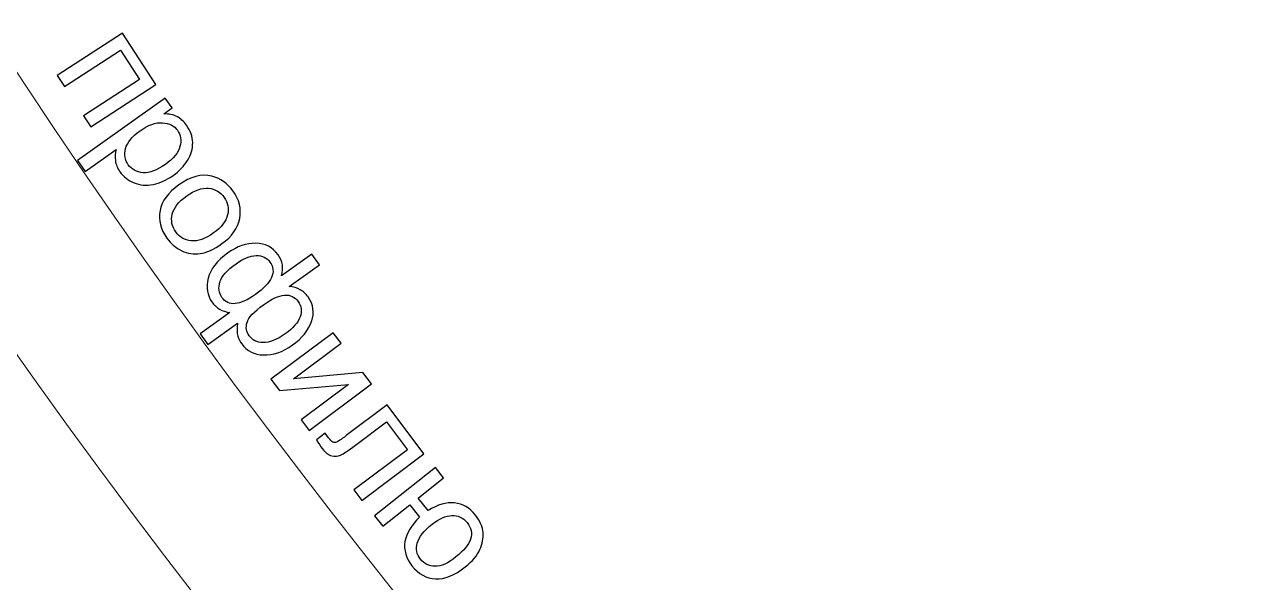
# Model space of a CAD drawing. Header units: millimetres. Extents: x -998 to 1016, y -1915 to 1914.
# Drawn here: x -131.8 to -62.6, y -1758.6 to -1727.1 of the extents above; entities that cross this region are included whole.
import ezdxf

# ---------------------------------------------------------------- set-up
doc = ezdxf.new("R2010")
doc.units = ezdxf.units.MM
doc.header["$MEASUREMENT"] = 0
doc.layers.add('layer 1', color=7, linetype='Continuous')

msp = doc.modelspace()

# ---------------------------------------------------------------- linework, layer by layer
at = {"layer": 'layer 1', "color": 2, "lineweight": 20}
msp.add_open_spline([(194.3957, -1114.8459), (124.2, -1114.8458), (58.2417, -1132.9496), (0.896, -1164.7091), (0.896, -1164.7091), (0.896, -1164.7091), (-12.0945, -1172.2086), (-12.0945, -1172.2086), (-12.0945, -1172.2086), (-125.2622, -1240.5539), (-201.8214, -1363.3757), (-205.4554, -1504.3458), (-205.4554, -1504.3458), (-205.4554, -1504.3458), (-170.9966, -1504.3458), (-170.9966, -1504.3458), (-170.9966, -1504.3458), (-170.9965, -1502.689), (-169.6534, -1501.3459), (-167.9964, -1501.3458), (-167.9964, -1501.3458), (-166.3398, -1501.3458), (-164.9752, -1502.6895), (-164.9966, -1504.3458), (-164.9966, -1504.3458), (-164.9966, -1504.3458), (-164.9967, -1504.3537), (-164.9967, -1504.3537), (-164.9967, -1504.3537), (-164.9967, -1504.3537), (-164.9967, -1525.3381), (-164.9967, -1525.3381), (-164.9967, -1525.3381), (-164.9967, -1525.3381), (-164.9966, -1525.3459), (-164.9966, -1525.3459), (-164.9966, -1525.3459), (-164.9752, -1527.0022), (-166.3398, -1528.3458), (-167.9966, -1528.3459), (-167.9966, -1528.3459), (-169.6534, -1528.3458), (-170.9965, -1527.0026), (-170.9965, -1525.3457), (-170.9965, -1525.3457), (-170.9965, -1525.3457), (-205.4554, -1525.3457), (-205.4554, -1525.3457), (-205.4554, -1525.3457), (-201.8212, -1666.315), (-125.2624, -1789.1349), (-12.0967, -1857.4819), (-12.0967, -1857.4819), (-12.0967, -1857.4819), (0.8935, -1864.9816), (0.8935, -1864.9816), (0.8935, -1864.9816), (58.2391, -1896.7429), (124.1991, -1914.8459), (194.3956, -1914.8459), (194.3956, -1914.8459), (263.5146, -1914.8459), (328.5246, -1897.2959), (385.2469, -1866.4366), (385.2469, -1866.4366), (385.2469, -1866.4366), (367.9563, -1836.489), (367.9563, -1836.489), (367.9563, -1836.489), (366.5217, -1837.3173), (364.6868, -1836.8255), (363.8584, -1835.3909), (363.8584, -1835.3909), (363.03, -1833.956), (363.5113, -1832.1024), (364.9564, -1831.2928), (364.9564, -1831.2928), (364.9564, -1831.2928), (364.9632, -1831.289), (364.9632, -1831.289), (364.9632, -1831.289), (364.9632, -1831.289), (383.1363, -1820.7968), (383.1363, -1820.7968), (383.1363, -1820.7968), (383.1363, -1820.7968), (383.143, -1820.7928), (383.143, -1820.7928), (383.143, -1820.7928), (384.5665, -1819.946), (386.4126, -1820.4561), (387.241, -1821.8909), (387.241, -1821.8909), (388.0694, -1823.3256), (387.5779, -1825.1605), (386.143, -1825.9889), (386.143, -1825.9889), (386.143, -1825.9889), (403.4201, -1855.9137), (403.4201, -1855.9137), (403.4201, -1855.9137), (515.9759, -1786.7795), (591.7027, -1663.5077), (594.3007, -1522.3458), (594.3007, -1522.3458), (594.3007, -1522.3458), (594.3007, -1507.3459), (594.3007, -1507.3459), (594.3007, -1507.3459), (591.7029, -1366.1862), (515.9772, -1242.9176), (403.4252, -1173.7812), (403.4252, -1173.7812), (403.4252, -1173.7812), (386.1526, -1203.6984), (386.1526, -1203.6984), (386.1526, -1203.6984), (387.5872, -1204.5268), (388.079, -1206.3617), (387.2506, -1207.7965), (387.2506, -1207.7965), (386.4221, -1209.2312), (384.5762, -1209.7413), (383.1525, -1208.8946), (383.1525, -1208.8946), (383.1525, -1208.8946), (383.1459, -1208.8906), (383.1459, -1208.8906), (383.1459, -1208.8906), (383.1459, -1208.8906), (364.9728, -1198.3983), (364.9728, -1198.3983), (364.9728, -1198.3983), (364.9728, -1198.3983), (364.9661, -1198.3945), (364.9661, -1198.3945), (364.9661, -1198.3945), (363.5207, -1197.5851), (363.0396, -1195.7313), (363.868, -1194.2965), (363.868, -1194.2965), (364.6963, -1192.8617), (366.531, -1192.37), (367.9659, -1193.1984), (367.9659, -1193.1984), (367.9659, -1193.1984), (385.2521, -1163.2578), (385.2521, -1163.2578), (385.2521, -1163.2578), (328.5313, -1132.3934), (263.5166, -1114.8459), (194.3957, -1114.8459)], degree=3, knots=[0, 0, 0, 0, 0.025641, 0.025641, 0.025641, 0.025641, 0.0512821, 0.0512821, 0.0512821, 0.0512821, 0.0769231, 0.0769231, 0.0769231, 0.0769231, 0.1025641, 0.1025641, 0.1025641, 0.1025641, 0.1282051, 0.1282051, 0.1282051, 0.1282051, 0.1538462, 0.1538462, 0.1538462, 0.1538462, 0.1794872, 0.1794872, 0.1794872, 0.1794872, 0.2051282, 0.2051282, 0.2051282, 0.2051282, 0.2307692, 0.2307692, 0.2307692, 0.2307692, 0.2564103, 0.2564103, 0.2564103, 0.2564103, 0.2820513, 0.2820513, 0.2820513, 0.2820513, 0.3076923, 0.3076923, 0.3076923, 0.3076923, 0.3333333, 0.3333333, 0.3333333, 0.3333333, 0.3589744, 0.3589744, 0.3589744, 0.3589744, 0.3846154, 0.3846154, 0.3846154, 0.3846154, 0.4102564, 0.4102564, 0.4102564, 0.4102564, 0.4358974, 0.4358974, 0.4358974, 0.4358974, 0.4615385, 0.4615385, 0.4615385, 0.4615385, 0.4871795, 0.4871795, 0.4871795, 0.4871795, 0.5128205, 0.5128205, 0.5128205, 0.5128205, 0.5384615, 0.5384615, 0.5384615, 0.5384615, 0.5641026, 0.5641026, 0.5641026, 0.5641026, 0.5897436, 0.5897436, 0.5897436, 0.5897436, 0.6153846, 0.6153846, 0.6153846, 0.6153846, 0.6410256, 0.6410256, 0.6410256, 0.6410256, 0.6666667, 0.6666667, 0.6666667, 0.6666667, 0.6923077, 0.6923077, 0.6923077, 0.6923077, 0.7179487, 0.7179487, 0.7179487, 0.7179487, 0.7435897, 0.7435897, 0.7435897, 0.7435897, 0.7692308, 0.7692308, 0.7692308, 0.7692308, 0.7948718, 0.7948718, 0.7948718, 0.7948718, 0.8205128, 0.8205128, 0.8205128, 0.8205128, 0.8461538, 0.8461538, 0.8461538, 0.8461538, 0.8717949, 0.8717949, 0.8717949, 0.8717949, 0.8974359, 0.8974359, 0.8974359, 0.8974359, 0.9230769, 0.9230769, 0.9230769, 0.9230769, 0.9487179, 0.9487179, 0.9487179, 0.9487179, 1, 1, 1, 1], dxfattribs=at)
at = {"layer": 'layer 1', "color": 250, "lineweight": 20}
msp.add_open_spline([(-196.2882, -1498.3028), (-196.2882, -1498.3028), (-196.1118, -1534.3457), (-196.1118, -1534.3457), (-196.1118, -1534.3457), (-189.6966, -1664.3935), (-119.0087, -1782.3638), (-7.5194, -1849.7323), (-7.5194, -1849.7323), (-7.5194, -1849.7323), (5.3237, -1857.1471), (5.3237, -1857.1471), (5.3237, -1857.1471), (63.3321, -1889.2601), (128.1011, -1905.8459), (194.3956, -1905.8459), (194.3956, -1905.8459), (269.9836, -1905.8459), (333.9758, -1880.035), (398.2295, -1843.2738)], degree=3, knots=[0, 0, 0, 0, 0.1666667, 0.1666667, 0.1666667, 0.1666667, 0.3333333, 0.3333333, 0.3333333, 0.3333333, 0.5, 0.5, 0.5, 0.5, 0.6666667, 0.6666667, 0.6666667, 0.6666667, 1, 1, 1, 1], dxfattribs=at)
at = {"layer": 'layer 1', "color": 250}
for points, knots in [([(-126.2931, -1727.5873), (-126.2931, -1727.5873), (-124.4048, -1730.4914), (-124.4048, -1730.4914), (-124.4048, -1730.4914), (-124.4048, -1730.4914), (-128.0864, -1732.8857), (-128.0864, -1732.8857), (-128.0864, -1732.8857), (-128.0864, -1732.8857), (-128.4919, -1732.2615), (-128.4919, -1732.2615), (-128.4919, -1732.2615), (-128.4919, -1732.2615), (-125.3267, -1730.2045), (-125.3267, -1730.2045), (-125.3267, -1730.2045), (-125.3267, -1730.2045), (-126.404, -1728.5475), (-126.404, -1728.5475), (-126.404, -1728.5475), (-126.404, -1728.5475), (-129.5692, -1730.6045), (-129.5692, -1730.6045), (-129.5692, -1730.6045), (-129.5692, -1730.6045), (-129.9747, -1729.9802), (-129.9747, -1729.9802), (-129.9747, -1729.9802), (-129.9747, -1729.9802), (-126.2931, -1727.5873), (-126.2931, -1727.5873)], [0, 0, 0, 0, 0.1111111, 0.1111111, 0.1111111, 0.1111111, 0.2222222, 0.2222222, 0.2222222, 0.2222222, 0.3333333, 0.3333333, 0.3333333, 0.3333333, 0.4444444, 0.4444444, 0.4444444, 0.4444444, 0.5555556, 0.5555556, 0.5555556, 0.5555556, 0.6666667, 0.6666667, 0.6666667, 0.6666667, 0.7777778, 0.7777778, 0.7777778, 0.7777778, 1, 1, 1, 1]), ([(-128.8295, -1734.785), (-128.8295, -1734.785), (-123.8849, -1731.2616), (-123.8849, -1731.2616), (-123.8849, -1731.2616), (-123.8849, -1731.2616), (-123.4914, -1731.8143), (-123.4914, -1731.8143), (-123.4914, -1731.8143), (-123.4914, -1731.8143), (-123.9554, -1732.1452), (-123.9554, -1732.1452), (-123.9554, -1732.1452), (-123.6817, -1732.1454), (-123.4402, -1732.195), (-123.2323, -1732.2941), (-123.2323, -1732.2941), (-123.0257, -1732.3934), (-122.8387, -1732.559), (-122.6725, -1732.7925), (-122.6725, -1732.7925), (-122.4551, -1733.0977), (-122.3406, -1733.423), (-122.3319, -1733.7688), (-122.3319, -1733.7688), (-122.3232, -1734.1144), (-122.419, -1734.4479), (-122.6206, -1734.7707), (-122.6206, -1734.7707), (-122.8208, -1735.0933), (-123.0932, -1735.3769), (-123.4335, -1735.6197), (-123.4335, -1735.6197), (-123.7992, -1735.8798), (-124.1752, -1736.0496), (-124.5615, -1736.1262), (-124.5615, -1736.1262), (-124.9492, -1736.2043), (-125.3091, -1736.1735), (-125.6429, -1736.034), (-125.6429, -1736.034), (-125.9779, -1735.896), (-126.2429, -1735.6883), (-126.4403, -1735.4113), (-126.4403, -1735.4113), (-126.5838, -1735.2102), (-126.6694, -1734.9976), (-126.6987, -1734.7776), (-126.6987, -1734.7776), (-126.728, -1734.5561), (-126.715, -1734.3472), (-126.6581, -1734.1508), (-126.6581, -1734.1508), (-126.6581, -1734.1508), (-128.3976, -1735.3911), (-128.3976, -1735.3911), (-128.3976, -1735.3911), (-128.3976, -1735.3911), (-128.8295, -1734.785), (-128.8295, -1734.785)], [0, 0, 0, 0, 0.0625, 0.0625, 0.0625, 0.0625, 0.125, 0.125, 0.125, 0.125, 0.1875, 0.1875, 0.1875, 0.1875, 0.25, 0.25, 0.25, 0.25, 0.3125, 0.3125, 0.3125, 0.3125, 0.375, 0.375, 0.375, 0.375, 0.4375, 0.4375, 0.4375, 0.4375, 0.5, 0.5, 0.5, 0.5, 0.5625, 0.5625, 0.5625, 0.5625, 0.625, 0.625, 0.625, 0.625, 0.6875, 0.6875, 0.6875, 0.6875, 0.75, 0.75, 0.75, 0.75, 0.8125, 0.8125, 0.8125, 0.8125, 0.875, 0.875, 0.875, 0.875, 1, 1, 1, 1]), ([(-125.3014, -1733.0986), (-125.7612, -1733.4268), (-126.0347, -1733.7612), (-126.122, -1734.1045), (-126.122, -1734.1045), (-126.2092, -1734.4478), (-126.1584, -1734.751), (-125.9694, -1735.0167), (-125.9694, -1735.0167), (-125.7777, -1735.2854), (-125.5003, -1735.435), (-125.1362, -1735.4643), (-125.1362, -1735.4643), (-124.7705, -1735.4936), (-124.3493, -1735.3392), (-123.8712, -1734.9981), (-123.8712, -1734.9981), (-123.4156, -1734.6729), (-123.142, -1734.337), (-123.0491, -1733.9881), (-123.0491, -1733.9881), (-122.9562, -1733.6391), (-123.0015, -1733.3345), (-123.1876, -1733.0743), (-123.1876, -1733.0743), (-123.3709, -1732.8155), (-123.6552, -1732.673), (-124.0377, -1732.6466), (-124.0377, -1732.6466), (-124.4203, -1732.6202), (-124.8415, -1732.7704), (-125.3014, -1733.0986)], [0, 0, 0, 0, 0.1111111, 0.1111111, 0.1111111, 0.1111111, 0.2222222, 0.2222222, 0.2222222, 0.2222222, 0.3333333, 0.3333333, 0.3333333, 0.3333333, 0.4444444, 0.4444444, 0.4444444, 0.4444444, 0.5555556, 0.5555556, 0.5555556, 0.5555556, 0.6666667, 0.6666667, 0.6666667, 0.6666667, 0.7777778, 0.7777778, 0.7777778, 0.7777778, 1, 1, 1, 1]), ([(-123.1135, -1736.1539), (-122.4512, -1735.6822), (-121.8296, -1735.5169), (-121.249, -1735.658), (-121.249, -1735.658), (-120.7658, -1735.7771), (-120.3665, -1736.0573), (-120.0511, -1736.499), (-120.0511, -1736.499), (-119.7002, -1736.9912), (-119.575, -1737.507), (-119.6753, -1738.048), (-119.6753, -1738.048), (-119.7743, -1738.5904), (-120.1093, -1739.0633), (-120.676, -1739.4682), (-120.676, -1739.4682), (-121.1359, -1739.7949), (-121.547, -1739.9846), (-121.9095, -1740.0343), (-121.9095, -1740.0343), (-122.2719, -1740.084), (-122.6192, -1740.0292), (-122.9531, -1739.8686), (-122.9531, -1739.8686), (-123.2869, -1739.7094), (-123.5646, -1739.4736), (-123.7877, -1739.1614), (-123.7877, -1739.1614), (-124.1443, -1738.6608), (-124.2723, -1738.1421), (-124.1705, -1737.6053), (-124.1705, -1737.6053), (-124.0701, -1737.0686), (-123.7168, -1736.5843), (-123.1135, -1736.1539)], [0, 0, 0, 0, 0.1, 0.1, 0.1, 0.1, 0.2, 0.2, 0.2, 0.2, 0.3, 0.3, 0.3, 0.3, 0.4, 0.4, 0.4, 0.4, 0.5, 0.5, 0.5, 0.5, 0.6, 0.6, 0.6, 0.6, 0.7, 0.7, 0.7, 0.7, 0.8, 0.8, 0.8, 0.8, 1, 1, 1, 1]), ([(-122.6702, -1736.7769), (-123.1273, -1737.1036), (-123.3994, -1737.4478), (-123.4851, -1737.8095), (-123.4851, -1737.8095), (-123.5709, -1738.1711), (-123.5044, -1738.5038), (-123.2884, -1738.8062), (-123.2884, -1738.8062), (-123.0753, -1739.1072), (-122.7824, -1739.2765), (-122.4111, -1739.3128), (-122.4111, -1739.3128), (-122.0398, -1739.3491), (-121.62, -1739.2003), (-121.1502, -1738.8664), (-121.1502, -1738.8664), (-120.7087, -1738.551), (-120.445, -1738.2125), (-120.3607, -1737.8494), (-120.3607, -1737.8494), (-120.2764, -1737.4864), (-120.34, -1737.1551), (-120.5531, -1736.8569), (-120.5531, -1736.8569), (-120.7691, -1736.5532), (-121.0606, -1736.3825), (-121.4305, -1736.3447), (-121.4305, -1736.3447), (-121.799, -1736.307), (-122.2117, -1736.4501), (-122.6702, -1736.7769)], [0, 0, 0, 0, 0.1111111, 0.1111111, 0.1111111, 0.1111111, 0.2222222, 0.2222222, 0.2222222, 0.2222222, 0.3333333, 0.3333333, 0.3333333, 0.3333333, 0.4444444, 0.4444444, 0.4444444, 0.4444444, 0.5555556, 0.5555556, 0.5555556, 0.5555556, 0.6666667, 0.6666667, 0.6666667, 0.6666667, 0.7777778, 0.7777778, 0.7777778, 0.7777778, 1, 1, 1, 1]), ([(-115.6043, -1740.0612), (-115.6043, -1740.0612), (-115.1724, -1740.6673), (-115.1724, -1740.6673), (-115.1724, -1740.6673), (-115.1724, -1740.6673), (-116.8782, -1741.8835), (-116.8782, -1741.8835), (-116.8782, -1741.8835), (-116.6453, -1741.9063), (-116.4404, -1741.9688), (-116.2621, -1742.0682), (-116.2621, -1742.0682), (-116.0838, -1742.1689), (-115.9336, -1742.305), (-115.81, -1742.478), (-115.81, -1742.478), (-115.5088, -1742.9013), (-115.4459, -1743.3639), (-115.6227, -1743.8628), (-115.6227, -1743.8628), (-115.7995, -1744.3632), (-116.1559, -1744.8038), (-116.6916, -1745.186), (-116.6916, -1745.186), (-117.2513, -1745.5852), (-117.7979, -1745.7727), (-118.3329, -1745.7513), (-118.3329, -1745.7513), (-118.8678, -1745.7298), (-119.2766, -1745.5201), (-119.5593, -1745.1236), (-119.5593, -1745.1236), (-119.6517, -1744.9928), (-119.7258, -1744.8464), (-119.7816, -1744.6829), (-119.7816, -1744.6829), (-119.8374, -1744.5196), (-119.8428, -1744.2797), (-119.7963, -1743.9634), (-119.7963, -1743.9634), (-119.7963, -1743.9634), (-121.4769, -1745.1596), (-121.4769, -1745.1596), (-121.4769, -1745.1596), (-121.4769, -1745.1596), (-121.9088, -1744.5549), (-121.9088, -1744.5549), (-121.9088, -1744.5549), (-121.9088, -1744.5549), (-120.2282, -1743.3572), (-120.2282, -1743.3572), (-120.2282, -1743.3572), (-120.4457, -1743.3287), (-120.6379, -1743.2646), (-120.8077, -1743.1639), (-120.8077, -1743.1639), (-120.9776, -1743.0631), (-121.1236, -1742.9269), (-121.2457, -1742.7568), (-121.2457, -1742.7568), (-121.5128, -1742.3827), (-121.5813, -1741.9371), (-121.4526, -1741.4228), (-121.4526, -1741.4228), (-121.3238, -1740.9071), (-120.9535, -1740.4326), (-120.3404, -1739.9951), (-120.3404, -1739.9951), (-119.8215, -1739.6256), (-119.2974, -1739.4426), (-118.7654, -1739.4471), (-118.7654, -1739.4471), (-118.2334, -1739.4501), (-117.8147, -1739.6654), (-117.5091, -1740.0943), (-117.5091, -1740.0943), (-117.3813, -1740.2743), (-117.3, -1740.4617), (-117.2666, -1740.6576), (-117.2666, -1740.6576), (-117.2346, -1740.8536), (-117.2491, -1741.0612), (-117.3102, -1741.2773), (-117.3102, -1741.2773), (-117.3102, -1741.2773), (-115.6043, -1740.0612), (-115.6043, -1740.0612)], [0, 0, 0, 0, 0.0434783, 0.0434783, 0.0434783, 0.0434783, 0.0869565, 0.0869565, 0.0869565, 0.0869565, 0.1304348, 0.1304348, 0.1304348, 0.1304348, 0.173913, 0.173913, 0.173913, 0.173913, 0.2173913, 0.2173913, 0.2173913, 0.2173913, 0.2608696, 0.2608696, 0.2608696, 0.2608696, 0.3043478, 0.3043478, 0.3043478, 0.3043478, 0.3478261, 0.3478261, 0.3478261, 0.3478261, 0.3913043, 0.3913043, 0.3913043, 0.3913043, 0.4347826, 0.4347826, 0.4347826, 0.4347826, 0.4782609, 0.4782609, 0.4782609, 0.4782609, 0.5217391, 0.5217391, 0.5217391, 0.5217391, 0.5652174, 0.5652174, 0.5652174, 0.5652174, 0.6086957, 0.6086957, 0.6086957, 0.6086957, 0.6521739, 0.6521739, 0.6521739, 0.6521739, 0.6956522, 0.6956522, 0.6956522, 0.6956522, 0.7391304, 0.7391304, 0.7391304, 0.7391304, 0.7826087, 0.7826087, 0.7826087, 0.7826087, 0.826087, 0.826087, 0.826087, 0.826087, 0.8695652, 0.8695652, 0.8695652, 0.8695652, 0.9130435, 0.9130435, 0.9130435, 0.9130435, 1, 1, 1, 1]), ([(-119.8844, -1740.5997), (-120.3894, -1740.9591), (-120.6926, -1741.3035), (-120.7939, -1741.6313), (-120.7939, -1741.6313), (-120.8954, -1741.9592), (-120.8573, -1742.2483), (-120.6783, -1742.5001), (-120.6783, -1742.5001), (-120.4907, -1742.7616), (-120.2404, -1742.8803), (-119.9259, -1742.8521), (-119.9259, -1742.8521), (-119.6127, -1742.8251), (-119.2339, -1742.654), (-118.7924, -1742.3386), (-118.7924, -1742.3386), (-118.3213, -1742.0033), (-118.0166, -1741.6829), (-117.8783, -1741.3774), (-117.8783, -1741.3774), (-117.7401, -1741.0734), (-117.7698, -1740.7828), (-117.9658, -1740.5071), (-117.9658, -1740.5071), (-118.1434, -1740.2569), (-118.4036, -1740.1367), (-118.7451, -1740.1426), (-118.7451, -1740.1426), (-119.0879, -1740.1499), (-119.4668, -1740.3028), (-119.8844, -1740.5997)], [0, 0, 0, 0, 0.1111111, 0.1111111, 0.1111111, 0.1111111, 0.2222222, 0.2222222, 0.2222222, 0.2222222, 0.3333333, 0.3333333, 0.3333333, 0.3333333, 0.4444444, 0.4444444, 0.4444444, 0.4444444, 0.5555556, 0.5555556, 0.5555556, 0.5555556, 0.6666667, 0.6666667, 0.6666667, 0.6666667, 0.7777778, 0.7777778, 0.7777778, 0.7777778, 1, 1, 1, 1]), ([(-118.3353, -1742.9164), (-118.8738, -1743.2999), (-119.1827, -1743.6316), (-119.2632, -1743.9128), (-119.2632, -1743.9128), (-119.3423, -1744.1926), (-119.303, -1744.4436), (-119.1438, -1744.6657), (-119.1438, -1744.6657), (-118.9691, -1744.9119), (-118.7046, -1745.0418), (-118.3532, -1745.0529), (-118.3532, -1745.0529), (-118.0017, -1745.0653), (-117.5849, -1744.8995), (-117.1053, -1744.5572), (-117.1053, -1744.5572), (-116.6511, -1744.2347), (-116.3717, -1743.913), (-116.2633, -1743.595), (-116.2633, -1743.595), (-116.1561, -1743.2755), (-116.1914, -1742.9907), (-116.3703, -1742.7389), (-116.3703, -1742.7389), (-116.5621, -1742.4704), (-116.8224, -1742.3502), (-117.1496, -1742.3786), (-117.1496, -1742.3786), (-117.4783, -1742.407), (-117.8726, -1742.5867), (-118.3353, -1742.9164)], [0, 0, 0, 0, 0.1111111, 0.1111111, 0.1111111, 0.1111111, 0.2222222, 0.2222222, 0.2222222, 0.2222222, 0.3333333, 0.3333333, 0.3333333, 0.3333333, 0.4444444, 0.4444444, 0.4444444, 0.4444444, 0.5555556, 0.5555556, 0.5555556, 0.5555556, 0.6666667, 0.6666667, 0.6666667, 0.6666667, 0.7777778, 0.7777778, 0.7777778, 0.7777778, 1, 1, 1, 1]), ([(-114.4015, -1744.4953), (-114.4015, -1744.4953), (-113.9551, -1745.09), (-113.9551, -1745.09), (-113.9551, -1745.09), (-113.9551, -1745.09), (-116.635, -1747.0939), (-116.635, -1747.0939), (-116.635, -1747.0939), (-116.635, -1747.0939), (-112.7201, -1746.7401), (-112.7201, -1746.7401), (-112.7201, -1746.7401), (-112.7201, -1746.7401), (-112.2398, -1747.3814), (-112.2398, -1747.3814), (-112.2398, -1747.3814), (-112.2398, -1747.3814), (-115.7519, -1750.0107), (-115.7519, -1750.0107), (-115.7519, -1750.0107), (-115.7519, -1750.0107), (-116.1983, -1749.4145), (-116.1983, -1749.4145), (-116.1983, -1749.4145), (-116.1983, -1749.4145), (-113.5353, -1747.4218), (-113.5353, -1747.4218), (-113.5353, -1747.4218), (-113.5353, -1747.4218), (-117.4333, -1747.7644), (-117.4333, -1747.7644), (-117.4333, -1747.7644), (-117.4333, -1747.7644), (-117.9136, -1747.1231), (-117.9136, -1747.1231), (-117.9136, -1747.1231), (-117.9136, -1747.1231), (-114.4015, -1744.4953), (-114.4015, -1744.4953)], [0, 0, 0, 0, 0.0909091, 0.0909091, 0.0909091, 0.0909091, 0.1818182, 0.1818182, 0.1818182, 0.1818182, 0.2727273, 0.2727273, 0.2727273, 0.2727273, 0.3636364, 0.3636364, 0.3636364, 0.3636364, 0.4545455, 0.4545455, 0.4545455, 0.4545455, 0.5454545, 0.5454545, 0.5454545, 0.5454545, 0.6363636, 0.6363636, 0.6363636, 0.6363636, 0.7272727, 0.7272727, 0.7272727, 0.7272727, 0.8181818, 0.8181818, 0.8181818, 0.8181818, 1, 1, 1, 1]), ([(-111.3423, -1748.5683), (-111.3423, -1748.5683), (-109.2736, -1751.3317), (-109.2736, -1751.3317), (-109.2736, -1751.3317), (-109.2736, -1751.3317), (-112.7857, -1753.9609), (-112.7857, -1753.9609), (-112.7857, -1753.9609), (-112.7857, -1753.9609), (-113.2279, -1753.3689), (-113.2279, -1753.3689), (-113.2279, -1753.3689), (-113.2279, -1753.3689), (-110.2089, -1751.1087), (-110.2089, -1751.1087), (-110.2089, -1751.1087), (-110.2089, -1751.1087), (-111.3903, -1749.5321), (-111.3903, -1749.5321), (-111.3903, -1749.5321), (-111.3903, -1749.5321), (-113.1394, -1750.8403), (-113.1394, -1750.8403), (-113.1394, -1750.8403), (-113.5476, -1751.1459), (-113.8258, -1751.3346), (-113.9756, -1751.4049), (-113.9756, -1751.4049), (-114.1252, -1751.4767), (-114.2932, -1751.4877), (-114.4794, -1751.4423), (-114.4794, -1751.4423), (-114.6656, -1751.3955), (-114.8431, -1751.2597), (-115.0108, -1751.035), (-115.0108, -1751.035), (-115.115, -1750.8966), (-115.2262, -1750.7299), (-115.343, -1750.535), (-115.343, -1750.535), (-115.343, -1750.535), (-114.8471, -1750.1646), (-114.8471, -1750.1646), (-114.8471, -1750.1646), (-114.8471, -1750.1646), (-114.6528, -1750.4259), (-114.6528, -1750.4259), (-114.6528, -1750.4259), (-114.5599, -1750.5489), (-114.481, -1750.6281), (-114.4161, -1750.662), (-114.4161, -1750.662), (-114.3512, -1750.6959), (-114.2849, -1750.7003), (-114.2157, -1750.6778), (-114.2157, -1750.6778), (-114.148, -1750.654), (-113.9615, -1750.5273), (-113.6578, -1750.3005), (-113.6578, -1750.3005), (-113.6578, -1750.3005), (-111.3423, -1748.5683), (-111.3423, -1748.5683)], [0, 0, 0, 0, 0.0588235, 0.0588235, 0.0588235, 0.0588235, 0.1176471, 0.1176471, 0.1176471, 0.1176471, 0.1764706, 0.1764706, 0.1764706, 0.1764706, 0.2352941, 0.2352941, 0.2352941, 0.2352941, 0.2941176, 0.2941176, 0.2941176, 0.2941176, 0.3529412, 0.3529412, 0.3529412, 0.3529412, 0.4117647, 0.4117647, 0.4117647, 0.4117647, 0.4705882, 0.4705882, 0.4705882, 0.4705882, 0.5294118, 0.5294118, 0.5294118, 0.5294118, 0.5882353, 0.5882353, 0.5882353, 0.5882353, 0.6470588, 0.6470588, 0.6470588, 0.6470588, 0.7058824, 0.7058824, 0.7058824, 0.7058824, 0.7647059, 0.7647059, 0.7647059, 0.7647059, 0.8235294, 0.8235294, 0.8235294, 0.8235294, 0.8823529, 0.8823529, 0.8823529, 0.8823529, 1, 1, 1, 1]), ([(-108.6235, -1752.1018), (-108.6235, -1752.1018), (-108.1617, -1752.6836), (-108.1617, -1752.6836), (-108.1617, -1752.6836), (-108.1617, -1752.6836), (-109.5973, -1753.8249), (-109.5973, -1753.8249), (-109.5973, -1753.8249), (-109.5973, -1753.8249), (-109.0371, -1754.53), (-109.0371, -1754.53), (-109.0371, -1754.53), (-108.5052, -1754.1921), (-108.0078, -1754.0475), (-107.5452, -1754.0973), (-107.5452, -1754.0973), (-107.084, -1754.1472), (-106.6912, -1754.376), (-106.3669, -1754.7838), (-106.3669, -1754.7838), (-106.0919, -1755.1307), (-105.9436, -1755.4601), (-105.9251, -1755.772), (-105.9251, -1755.772), (-105.9053, -1756.0839), (-105.9673, -1756.4026), (-106.1098, -1756.7294), (-106.1098, -1756.7294), (-106.2509, -1757.0548), (-106.5302, -1757.3825), (-106.9464, -1757.7137), (-106.9464, -1757.7137), (-107.5396, -1758.184), (-108.0966, -1758.4075), (-108.6172, -1758.3813), (-108.6172, -1758.3813), (-109.1378, -1758.3551), (-109.5812, -1758.1106), (-109.9476, -1757.649), (-109.9476, -1757.649), (-110.2888, -1757.22), (-110.4195, -1756.7623), (-110.3413, -1756.2771), (-110.3413, -1756.2771), (-110.2617, -1755.7921), (-109.9874, -1755.3374), (-109.5158, -1754.9104), (-109.5158, -1754.9104), (-109.5158, -1754.9104), (-110.0772, -1754.2053), (-110.0772, -1754.2053), (-110.0772, -1754.2053), (-110.0772, -1754.2053), (-111.5978, -1755.4125), (-111.5978, -1755.4125), (-111.5978, -1755.4125), (-111.5978, -1755.4125), (-112.0597, -1754.8306), (-112.0597, -1754.8306), (-112.0597, -1754.8306), (-112.0597, -1754.8306), (-108.6235, -1752.1018), (-108.6235, -1752.1018)], [0, 0, 0, 0, 0.0588235, 0.0588235, 0.0588235, 0.0588235, 0.1176471, 0.1176471, 0.1176471, 0.1176471, 0.1764706, 0.1764706, 0.1764706, 0.1764706, 0.2352941, 0.2352941, 0.2352941, 0.2352941, 0.2941176, 0.2941176, 0.2941176, 0.2941176, 0.3529412, 0.3529412, 0.3529412, 0.3529412, 0.4117647, 0.4117647, 0.4117647, 0.4117647, 0.4705882, 0.4705882, 0.4705882, 0.4705882, 0.5294118, 0.5294118, 0.5294118, 0.5294118, 0.5882353, 0.5882353, 0.5882353, 0.5882353, 0.6470588, 0.6470588, 0.6470588, 0.6470588, 0.7058824, 0.7058824, 0.7058824, 0.7058824, 0.7647059, 0.7647059, 0.7647059, 0.7647059, 0.8235294, 0.8235294, 0.8235294, 0.8235294, 0.8823529, 0.8823529, 0.8823529, 0.8823529, 1, 1, 1, 1]), ([(-106.8358, -1755.2094), (-107.0619, -1754.9249), (-107.3477, -1754.7896), (-107.6921, -1754.8052), (-107.6921, -1754.8052), (-108.0379, -1754.8206), (-108.4068, -1754.9842), (-108.8019, -1755.2986), (-108.8019, -1755.2986), (-109.2748, -1755.6734), (-109.557, -1756.0278), (-109.6501, -1756.3633), (-109.6501, -1756.3633), (-109.7433, -1756.6973), (-109.6839, -1756.9982), (-109.4719, -1757.2658), (-109.4719, -1757.2658), (-109.2613, -1757.5305), (-108.9867, -1757.6671), (-108.6481, -1757.6742), (-108.6481, -1757.6742), (-108.3095, -1757.6812), (-107.9136, -1757.5051), (-107.4619, -1757.1457), (-107.4619, -1757.1457), (-107.0188, -1756.7948), (-106.7451, -1756.4587), (-106.6407, -1756.1359), (-106.6407, -1756.1359), (-106.5364, -1755.8132), (-106.6014, -1755.5039), (-106.8358, -1755.2094)], [0, 0, 0, 0, 0.1111111, 0.1111111, 0.1111111, 0.1111111, 0.2222222, 0.2222222, 0.2222222, 0.2222222, 0.3333333, 0.3333333, 0.3333333, 0.3333333, 0.4444444, 0.4444444, 0.4444444, 0.4444444, 0.5555556, 0.5555556, 0.5555556, 0.5555556, 0.6666667, 0.6666667, 0.6666667, 0.6666667, 0.7777778, 0.7777778, 0.7777778, 0.7777778, 1, 1, 1, 1])]:
    msp.add_open_spline(points, degree=3, knots=knots, dxfattribs=at)

doc.saveas('drawing.dxf')
